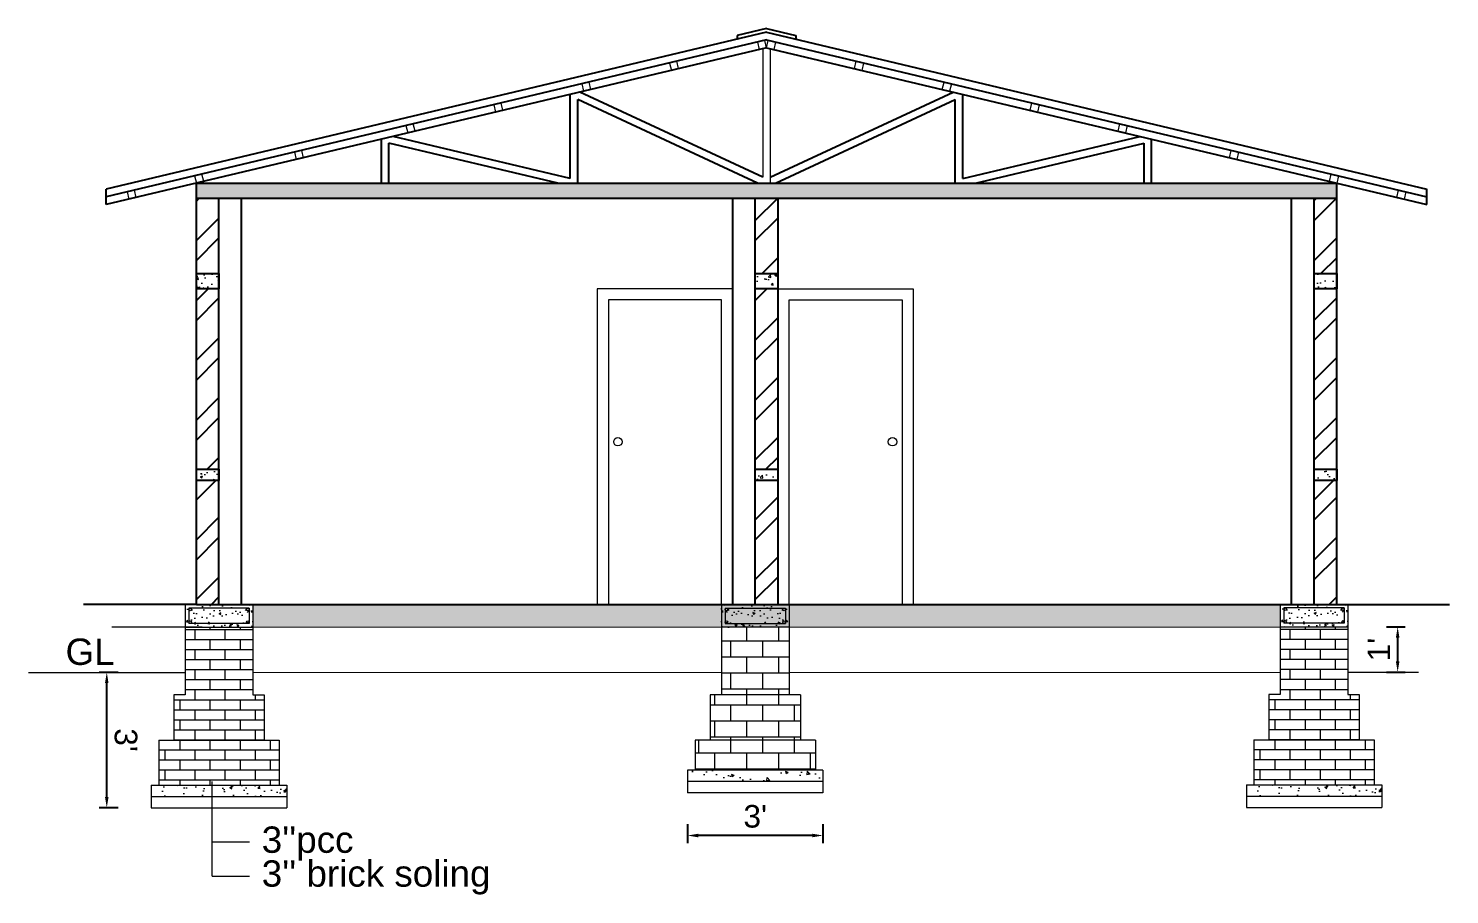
# Model space of a CAD drawing. Header units: inches. Extents: x 100101 to 119806, y -2288 to 8641.
# Drawn here: x 112288.2 to 112665.8, y 789.6 to 1019.9 of the extents above; entities that cross this region are included whole.
import ezdxf

# ---------------------------------------------------------------- set-up
doc = ezdxf.new("R2010")
doc.units = ezdxf.units.IN
doc.header["$LTSCALE"] = 0.5
doc.header["$MEASUREMENT"] = 0
doc.header["$PDMODE"] = 66
for name, color, linetype, lineweight in [('door', 202, 'Continuous', 5), ('steps', 253, 'Continuous', 20), ('Toilet', 7, 'Continuous', 25), ('WALL - A', 1, 'Continuous', 40)]:
    doc.layers.add(name, color=color, linetype=linetype, lineweight=lineweight)
doc.styles.add('Lettring Text', font='arial.ttf')
doc.styles.get("Standard").update_dxf_attribs({"font": 'arial.ttf'})
doc.dimstyles.new('Copy of Standard', dxfattribs={"dimtxt": 6, "dimasz": 2.875, "dimexe": 2, "dimexo": 4, "dimgap": 2, "dimtad": 1, "dimdec": 0, "dimrnd": 1, "dimzin": 0, "dimdsep": 46, "dimlunit": 4, "dimtxsty": 'Lettring Text', "dimcen": 0.1, "dimclrd": 7, "dimclre": 7, "dimclrt": 7, "dimazin": 0, "dimtfac": 0.645, "dimtdec": 0, "dimtmove": 1, "dimatfit": 0, "dimfxl": 3, "dimfxlon": 1, "dimtfillclr": 256, "dimtolj": 1, "dimtzin": 0, "dimlwd": -1, "dimlwe": -1, "dimarcsym": 2})
pattern_1 = [(50, (48010.575, 117378.929), (5.73808146, -0.50201708), [0.6, -6.6]), (355, (48010.575, 117378.929), (-1.11001067, 6.01753707), [0.48, -5.28]), (100.4514, (48011.053, 117378.8874), (4.62807505, 5.51551634), [0.50992152, -5.6091369]), (46.1842, (48010.575, 117380.529), (8.5379284, -1.3241521), [0.9, -9.9]), (96.6356, (48011.2864, 117380.419), (7.47730164, 7.79294297), [0.7648823, -8.413704]), (351.1842, (48010.575, 117380.529), (7.47729556, 7.7929488), [0.72, -7.92]), (21, (48011.375, 117380.129), (4.77525642, -3.22095113), [0.6, -6.6]), (326, (48011.375, 117380.129), (1.94652266, 5.80120036), [0.48, -5.28]), (71.4514, (48011.773, 117379.861), (6.72178103, 2.58024397), [0.50992152, -5.6091369]), (37.5, (48010.575, 117378.9292), (0.097278843, 2.66315083), [0, -5.216, 0, -5.36, 0, -5.3]), (7.5, (48010.575, 117378.9292), (2.1045563, 3.155293695), [0, -3.056, 0, -5.096, 0, -2.02]), (327.5, (48008.791, 117378.9292), (4.27057949, -0.180438974), [0, -2, 0, -6.24, 0, -8.28]), (317.5, (48007.991, 117378.9292), (4.66548935, 0.80083986), [0, -2.6, 0, -4.144, 0, -5.88])]
pattern_2 = [(50, (48301.575, 117379.003), (5.73808146, -0.50201708), [0.6, -6.6]), (355, (48301.575, 117379.003), (-1.11001067, 6.01753707), [0.48, -5.28]), (100.4514, (48302.053, 117378.961), (4.62807505, 5.51551634), [0.50992152, -5.6091369]), (46.1842, (48301.575, 117380.603), (8.5379284, -1.3241521), [0.9, -9.9]), (96.6356, (48302.2864, 117380.493), (7.47730164, 7.79294297), [0.7648823, -8.413704]), (351.1842, (48301.575, 117380.603), (7.47729556, 7.7929488), [0.72, -7.92]), (21, (48302.375, 117380.203), (4.77525642, -3.22095113), [0.6, -6.6]), (326, (48302.375, 117380.203), (1.94652266, 5.80120036), [0.48, -5.28]), (71.4514, (48302.773, 117379.9347), (6.72178103, 2.58024397), [0.50992152, -5.6091369]), (37.5, (48301.575, 117379.0031), (0.097278843, 2.66315083), [0, -5.216, 0, -5.36, 0, -5.3]), (7.5, (48301.575, 117379.003), (2.1045563, 3.155293695), [0, -3.056, 0, -5.096, 0, -2.02]), (327.5, (48299.791, 117379.003), (4.27057949, -0.180438974), [0, -2, 0, -6.24, 0, -8.28]), (317.5, (48298.991, 117379.003), (4.66548935, 0.80083986), [0, -2.6, 0, -4.144, 0, -5.88])]
pattern_3 = [(130, (176809.5687, 117378.929), (-5.73808146, -0.50201708), [0.6, -6.6]), (185, (176809.569, 117378.929), (1.11001067, 6.01753707), [0.48, -5.28]), (79.5486, (176809.0905, 117378.8874), (-4.62807505, 5.51551634), [0.50992152, -5.6091369]), (133.8158, (176809.569, 117380.529), (-8.5379284, -1.3241521), [0.9, -9.9]), (83.3644, (176808.857, 117380.419), (-7.47730164, 7.79294297), [0.7648823, -8.413704]), (188.8158, (176809.569, 117380.529), (-7.47729556, 7.7929488), [0.72, -7.92]), (159, (176808.7687, 117380.129), (-4.77525642, -3.22095113), [0.6, -6.6]), (214, (176808.769, 117380.129), (-1.94652266, 5.80120036), [0.48, -5.28]), (108.5486, (176808.371, 117379.861), (-6.72178103, 2.58024397), [0.50992152, -5.6091369]), (142.5, (176809.5687, 117378.9292), (-0.097278843, 2.66315083), [0, -5.216, 0, -5.36, 0, -5.3]), (172.5, (176809.5687, 117378.9292), (-2.1045563, 3.155293695), [0, -3.056, 0, -5.096, 0, -2.02]), (212.5, (176811.3527, 117378.9292), (-4.27057949, -0.180438974), [0, -2, 0, -6.24, 0, -8.28]), (222.5, (176812.1527, 117378.9292), (-4.66548935, 0.80083986), [0, -2.6, 0, -4.144, 0, -5.88])]
pattern_4 = [(0, (144677.0425, 80119.564), (0, 4.25), []), (90, (144677.0425, 80119.564), (-8.5, 5e-16), [4.25, -4.25]), (90, (144681.2925, 80119.564), (-8.5, 5e-16), [-4.25, 4.25])]
pattern_5 = [(50, (0, 0), (5.73808146, -0.50201708), [0.6, -6.6]), (355, (0, 0), (-1.11001067, 6.01753707), [0.48, -5.28]), (100.4514445, (0.478, -0.042), (4.62807077, 5.51551993), [0.50992154, -5.6091369]), (46.1842, (0, 1.6), (8.53793065, -1.32415425), [0.9, -9.9]), (96.6356355, (0.7115, 1.49), (7.47729557, 7.7929488), [0.76488274, -8.4137101]), (351.184164, (0, 1.6), (7.47729556, 7.7929488), [0.72, -7.92]), (21, (0.8, 1.2), (4.77525642, -3.22095113), [0.6, -6.6]), (326, (0.8, 1.2), (1.94652266, 5.80120036), [0.48, -5.28]), (71.451445, (1.198, 0.9316), (6.72177901, 2.58024922), [0.50992152, -5.6091369]), (37.5, (0, 0), (0.097278843, 2.66315083), [0, -5.216, 0, -5.36, 0, -5.3]), (7.5, (0, 0), (2.1045563, 3.155293695), [0, -3.056, 0, -5.096, 0, -2.02]), (327.5, (-1.784, 0), (4.27057949, -0.180438974), [0, -2, 0, -6.24, 0, -8.28]), (317.5, (-2.584, 0), (4.66548935, 0.80083986), [0, -2.6, 0, -4.144, 0, -5.88])]

# ---------------------------------------------------------------- blocks, each defined once
blk = doc.blocks.new('*D1063')
at = {"color": 7, "transparency": 16777216}
for p, q in [((112312.01, 848.7), (112307.01, 848.7)), ((112309.01, 815.58), (112309.01, 845.83)), ((112312.01, 812.71), (112307.01, 812.71))]:
    blk.add_line(p, q, dxfattribs=at)
at = {"color": 7, "linetype": 'ByBlock', "transparency": 16777216}
for points in [[(112309.48, 845.83), (112308.53, 845.83), (112309.01, 848.7)], [(112309.49, 815.58), (112308.53, 815.58), (112309.01, 812.71)]]:
    blk.add_solid(points, dxfattribs=at)
at = {"layer": 'Defpoints', "color": 0, "linetype": 'ByBlock', "transparency": 16777216}
for p in [(112309.01, 848.7), (112320.82, 848.7), (112320.82, 812.71)]:
    blk.add_point(p, dxfattribs=at)
at = {"color": 7, "linetype": 'ByBlock', "lineweight": 5, "transparency": 16777216, "insert": (112314.07, 830.7), "char_height": 6, "attachment_point": 5, "rotation": 270.0012, "style": 'Lettring Text'}
blk.add_mtext("\\A1;3'", dxfattribs=at)
blk = doc.blocks.new('*D1064')
at = {"color": 7, "transparency": 16777216}
for p, q in [((112649.03, 860.78), (112654.03, 860.78)), ((112652.03, 851.65), (112652.03, 857.91)), ((112649.03, 848.78), (112654.03, 848.78))]:
    blk.add_line(p, q, dxfattribs=at)
at = {"color": 7, "linetype": 'ByBlock', "transparency": 16777216}
for points in [[(112651.55, 857.91), (112652.51, 857.91), (112652.03, 860.78)], [(112651.55, 851.65), (112652.51, 851.65), (112652.03, 848.78)]]:
    blk.add_solid(points, dxfattribs=at)
at = {"layer": 'Defpoints', "color": 0, "linetype": 'ByBlock', "transparency": 16777216}
for p in [(112638.82, 860.78), (112652.03, 860.78), (112638.82, 848.78)]:
    blk.add_point(p, dxfattribs=at)
at = {"color": 7, "linetype": 'ByBlock', "lineweight": 5, "transparency": 16777216, "insert": (112647.02, 854.78), "char_height": 6, "attachment_point": 5, "rotation": 90, "style": 'Lettring Text'}
blk.add_mtext("\\A1;1'", dxfattribs=at)
blk = doc.blocks.new('*D1062')
at = {"color": 7, "transparency": 16777216}
for p, q in [((112463.32, 808.32), (112463.32, 803.32)), ((112499.32, 808.32), (112499.32, 803.32)), ((112496.45, 805.32), (112466.2, 805.32))]:
    blk.add_line(p, q, dxfattribs=at)
at = {"color": 7, "linetype": 'ByBlock', "transparency": 16777216}
for points in [[(112466.2, 805.8), (112466.2, 804.84), (112463.32, 805.32)], [(112496.45, 805.8), (112496.45, 804.84), (112499.32, 805.32)]]:
    blk.add_solid(points, dxfattribs=at)
at = {"layer": 'Defpoints', "color": 0, "linetype": 'ByBlock', "transparency": 16777216}
for p in [(112463.32, 816.71), (112499.32, 816.71), (112463.32, 805.32)]:
    blk.add_point(p, dxfattribs=at)
at = {"color": 7, "linetype": 'ByBlock', "lineweight": 5, "transparency": 16777216, "insert": (112481.32, 810.39), "char_height": 6, "attachment_point": 5, "style": 'Lettring Text'}
blk.add_mtext("\\A1;3'", dxfattribs=at)

msp = doc.modelspace()

# ---------------------------------------------------------------- hatches: boundary and pattern name
at = {"layer": 'door', "ltscale": 0.5}
h = msp.add_hatch(dxfattribs=at)
h.set_pattern_fill('AR-CONC', color=256, scale=0.8, style=0)
h.set_pattern_definition(pattern_1)
h.paths.add_polyline_path([(112347.82, 866.71), (112329.82, 866.71), (112329.82, 860.71), (112347.82, 860.71), (112347.82, 865.76)])
h.paths.add_polyline_path([(112346.82, 865.76), (112346.82, 861.71), (112330.82, 861.71), (112330.82, 865.76), (112331.12, 865.76, -0.049683), (112331.19, 865.76)], flags=16)
h.paths.add_polyline_path([(112346.82, 865.42, -1), (112346.15, 865.42, -1)], flags=0)
h.paths.add_polyline_path([(112346.82, 862.04, -1), (112346.15, 862.04, -1)], flags=16)
h.paths.add_polyline_path([(112331.49, 862.04, -1), (112330.82, 862.04, -1)], flags=16)
h = msp.add_hatch(dxfattribs=at)
h.set_pattern_fill('AR-CONC', color=256, scale=0.8, style=0)
h.set_pattern_definition(pattern_1)
h.paths.add_polyline_path([(112346.82, 865.76), (112330.82, 865.76), (112330.82, 861.71), (112346.82, 861.71)])
h = msp.add_hatch(color=256, dxfattribs=at)
h.paths.add_polyline_path([(112331.49, 865.43, 0.385424), (112331.19, 865.76), (112331.12, 865.76, 0.385424), (112330.82, 865.43, 1)])
h.paths.add_polyline_path([(112330.82, 862.04, 1), (112331.49, 862.04, 1)])
h.paths.add_polyline_path([(112346.15, 865.42, 1), (112346.82, 865.42, 1)])
h.paths.add_polyline_path([(112346.15, 862.04, 1), (112346.82, 862.04, 1)])
h = msp.add_hatch(dxfattribs=at)
h.set_pattern_fill('AR-CONC', color=256, scale=0.8, style=0)
h.set_pattern_definition(pattern_3)
h.paths.add_polyline_path([(112490.32, 866.71), (112490.32, 860.71), (112472.32, 860.71), (112472.32, 865.76), (112472.32, 866.71)])
h.paths.add_polyline_path([(112489.32, 861.71), (112489.32, 865.76), (112489.02, 865.76, 0.049683), (112488.95, 865.76), (112473.32, 865.76), (112473.32, 861.71)], flags=16)
h.paths.add_polyline_path([(112474, 865.42, 1), (112473.33, 865.42, 1)], flags=0)
h.paths.add_polyline_path([(112473.99, 862.04, 1), (112473.32, 862.04, 1)], flags=16)
h.paths.add_polyline_path([(112489.32, 862.04, 1), (112488.65, 862.04, 1)], flags=16)
h = msp.add_hatch(dxfattribs=at)
h.set_pattern_fill('AR-CONC', color=256, scale=0.8, style=0)
h.set_pattern_definition(pattern_3)
h.paths.add_polyline_path([(112473.32, 865.76), (112489.32, 865.76), (112489.32, 861.71), (112473.32, 861.71)])
h = msp.add_hatch(dxfattribs=at)
h.set_pattern_fill('AR-CONC', color=256, scale=0.8, style=0)
h.set_pattern_definition(pattern_2)
h.paths.add_polyline_path([(112638.82, 866.78), (112620.82, 866.78), (112620.82, 860.78), (112638.82, 860.78), (112638.82, 865.83)])
h.paths.add_polyline_path([(112637.82, 865.83), (112637.82, 861.78), (112621.82, 861.78), (112621.82, 865.83), (112622.12, 865.83, -0.049683), (112622.19, 865.83)], flags=16)
h.paths.add_polyline_path([(112637.82, 865.49, -1), (112637.15, 865.49, -1)], flags=0)
h.paths.add_polyline_path([(112637.82, 862.12, -1), (112637.15, 862.12, -1)], flags=16)
h.paths.add_polyline_path([(112622.49, 862.12, -1), (112621.82, 862.12, -1)], flags=16)
h = msp.add_hatch(dxfattribs=at)
h.set_pattern_fill('AR-CONC', color=256, scale=0.8, style=0)
h.set_pattern_definition(pattern_2)
h.paths.add_polyline_path([(112637.82, 865.83), (112621.82, 865.83), (112621.82, 861.78), (112637.82, 861.78)])
h = msp.add_hatch(color=256, dxfattribs=at)
h.paths.add_polyline_path([(112622.49, 865.5, 0.385424), (112622.19, 865.83), (112622.12, 865.83, 0.385424), (112621.82, 865.5, 1)])
h.paths.add_polyline_path([(112621.82, 862.12, 1), (112622.49, 862.12, 1)])
h.paths.add_polyline_path([(112637.15, 865.49, 1), (112637.82, 865.49, 1)])
h.paths.add_polyline_path([(112637.15, 862.12, 1), (112637.82, 862.12, 1)])
h = msp.add_hatch(dxfattribs=at)
h.set_pattern_fill('AR-BRSTD', color=256)
h.set_pattern_definition([(0, (-43063.499, 27754.1348), (0, 2.667), []), (90, (-43063.499, 27754.135), (-4, 2.667), [2.667, -2.667])])
h.paths.add_polyline_path([(112347.82, 860.71), (112329.82, 860.71), (112329.82, 842.71), (112347.82, 842.71)])
h.paths.add_polyline_path([(112350.82, 842.71), (112326.82, 842.71), (112326.82, 830.71), (112347.82, 830.71), (112350.82, 830.71)])
h.paths.add_polyline_path([(112354.82, 830.71), (112347.82, 830.71), (112326.82, 830.71), (112322.82, 830.71), (112322.82, 818.71), (112354.82, 818.71)])
h = msp.add_hatch(dxfattribs=at)
h.set_pattern_fill('BRICK', color=256, scale=17, style=0)
h.set_pattern_definition(pattern_4)
h.paths.add_polyline_path([(112469.32, 842.71), (112493.32, 842.71), (112493.32, 830.71), (112472.32, 830.71), (112469.32, 830.71)])
h.paths.add_polyline_path([(112472.32, 860.71), (112490.32, 860.71), (112490.32, 854.71), (112490.32, 842.71), (112472.32, 842.71)])
h = msp.add_hatch(dxfattribs=at)
h.set_pattern_fill('AR-BRSTD', color=256)
h.set_pattern_definition([(0, (-42772.499, 27754.2087), (0, 2.667), []), (90, (-42772.499, 27754.2087), (-4, 2.667), [2.667, -2.667])])
h.paths.add_polyline_path([(112638.82, 860.78), (112620.82, 860.78), (112620.82, 842.78), (112638.82, 842.78)])
h.paths.add_polyline_path([(112641.82, 842.78), (112617.82, 842.78), (112617.82, 830.78), (112638.82, 830.78), (112641.82, 830.78)])
h.paths.add_polyline_path([(112645.82, 830.78), (112638.82, 830.78), (112617.82, 830.78), (112613.82, 830.78), (112613.82, 818.78), (112645.82, 818.78)])
h = msp.add_hatch(dxfattribs=at)
h.set_pattern_fill('BRICK', color=256, scale=17, style=0)
h.set_pattern_definition(pattern_4)
h.paths.add_polyline_path([(112465.32, 830.71), (112497.32, 830.71), (112497.32, 822.71), (112465.32, 822.71)])
h = msp.add_hatch(dxfattribs=at)
h.set_pattern_fill('AR-CONC', color=256, style=0)
h.set_pattern_definition([(130, (117063.061, 69265.588), (-7.17260183, -0.62752135), [0.75, -8.25]), (185, (117063.061, 69265.588), (1.3875133, 7.5219213), [0.6, -6.6]), (79.5486, (117062.4636, 69265.5356), (-5.7850938, 6.8943954), [0.6374019, -7.0114211]), (133.8158, (117063.061, 69267.588), (-10.6724105, -1.6551901), [1.125, -12.375]), (83.3644, (117062.172, 69267.45), (-9.346627, 9.7411787), [0.9561029, -10.51713]), (188.8158, (117063.061, 69267.588), (-9.3466195, 9.741186), [0.9, -9.9]), (159, (117062.061, 69267.088), (-5.9690705, -4.0261889), [0.75, -8.25]), (214, (117062.061, 69267.088), (-2.4331533, 7.25150045), [0.6, -6.6]), (108.5486, (117061.564, 69266.752), (-8.4022263, 3.225305), [0.6374019, -7.0114211]), (142.5, (117063.0613, 69265.5879), (-0.12159855, 3.32893854), [0, -6.52, 0, -6.7, 0, -6.625]), (172.5, (117063.0613, 69265.588), (-2.63069537, 3.94411712), [0, -3.82, 0, -6.37, 0, -2.525]), (212.5, (117065.2913, 69265.5879), (-5.33822436, -0.22554872), [0, -2.5, 0, -7.8, 0, -10.35]), (222.5, (117066.2913, 69265.588), (-5.8318617, 1.00104982), [0, -3.25, 0, -5.18, 0, -7.35])])
h.paths.add_polyline_path([(112499.32, 822.71), (112499.32, 819.71), (112484.77, 819.71), (112484.77, 822.71)])
h.paths.add_polyline_path([(112484.77, 819.71), (112463.32, 819.71), (112463.32, 822.71), (112484.77, 822.71)])
h = msp.add_hatch(dxfattribs=at)
h.set_pattern_fill('AR-CONC', color=256, style=0)
h.set_pattern_definition([(50, (107571.0824, 69261.588), (7.17260183, -0.62752135), [0.75, -8.25]), (355, (107571.0824, 69261.588), (-1.3875133, 7.5219213), [0.6, -6.6]), (100.4514, (107571.68, 69261.5356), (5.7850938, 6.8943954), [0.6374019, -7.0114211]), (46.1842, (107571.082, 69263.588), (10.6724105, -1.6551901), [1.125, -12.375]), (96.6356, (107571.972, 69263.45), (9.346627, 9.7411787), [0.9561029, -10.51713]), (351.1842, (107571.082, 69263.588), (9.3466195, 9.741186), [0.9, -9.9]), (21, (107572.0824, 69263.088), (5.9690705, -4.0261889), [0.75, -8.25]), (326, (107572.0824, 69263.088), (2.4331533, 7.25150045), [0.6, -6.6]), (71.4514, (107572.58, 69262.752), (8.4022263, 3.225305), [0.6374019, -7.0114211]), (37.5, (107571.0824, 69261.5879), (0.12159855, 3.32893854), [0, -6.52, 0, -6.7, 0, -6.625]), (7.5, (107571.0824, 69261.588), (2.63069537, 3.94411712), [0, -3.82, 0, -6.37, 0, -2.525]), (327.5, (107568.8524, 69261.5879), (5.33822436, -0.22554872), [0, -2.5, 0, -7.8, 0, -10.35]), (317.5, (107567.8524, 69261.588), (5.8318617, 1.00104982), [0, -3.25, 0, -5.18, 0, -7.35])])
h.paths.add_polyline_path([(112356.82, 818.71), (112320.82, 818.71), (112320.82, 815.71), (112356.82, 815.71)])
h = msp.add_hatch(dxfattribs=at)
h.set_pattern_fill('AR-CONC', color=256, style=0)
h.set_pattern_definition([(50, (107862.0824, 69261.662), (7.17260183, -0.62752135), [0.75, -8.25]), (355, (107862.0824, 69261.662), (-1.3875133, 7.5219213), [0.6, -6.6]), (100.4514, (107862.68, 69261.6095), (5.7850938, 6.8943954), [0.6374019, -7.0114211]), (46.1842, (107862.082, 69263.662), (10.6724105, -1.6551901), [1.125, -12.375]), (96.6356, (107862.972, 69263.524), (9.346627, 9.7411787), [0.9561029, -10.51713]), (351.1842, (107862.082, 69263.662), (9.3466195, 9.741186), [0.9, -9.9]), (21, (107863.0824, 69263.162), (5.9690705, -4.0261889), [0.75, -8.25]), (326, (107863.0824, 69263.162), (2.4331533, 7.25150045), [0.6, -6.6]), (71.4514, (107863.58, 69262.826), (8.4022263, 3.225305), [0.6374019, -7.0114211]), (37.5, (107862.0824, 69261.6618), (0.12159855, 3.32893854), [0, -6.52, 0, -6.7, 0, -6.625]), (7.5, (107862.0824, 69261.6618), (2.63069537, 3.94411712), [0, -3.82, 0, -6.37, 0, -2.525]), (327.5, (107859.8524, 69261.6618), (5.33822436, -0.22554872), [0, -2.5, 0, -7.8, 0, -10.35]), (317.5, (107858.8524, 69261.662), (5.8318617, 1.00104982), [0, -3.25, 0, -5.18, 0, -7.35])])
h.paths.add_polyline_path([(112647.82, 818.78), (112611.82, 818.78), (112611.82, 815.78), (112647.82, 815.78)])
at = {"layer": 'steps', "ltscale": 0.3}
h = msp.add_hatch(dxfattribs=at)
h.set_pattern_fill('AR-CONC', scale=0.8, style=0)
h.set_pattern_definition(pattern_5)
h.paths.add_polyline_path([(112635.82, 978.78), (112332.82, 978.78), (112332.82, 974.78), (112635.82, 974.78)])
h = msp.add_hatch(dxfattribs=at)
h.set_pattern_fill('AR-CONC', scale=0.8, style=0)
h.set_pattern_definition(pattern_5)
h.paths.add_polyline_path([(112338.82, 954.71), (112332.82, 954.71), (112332.82, 950.71), (112338.82, 950.71)])
h = msp.add_hatch(dxfattribs=at)
h.set_pattern_fill('AR-CONC', scale=0.8, style=0)
h.set_pattern_definition(pattern_5)
h.paths.add_polyline_path([(112487.32, 954.71), (112481.32, 954.71), (112481.32, 950.71), (112487.32, 950.71)])
h = msp.add_hatch(dxfattribs=at)
h.set_pattern_fill('AR-CONC', scale=0.8, style=0)
h.set_pattern_definition(pattern_5)
h.paths.add_polyline_path([(112635.82, 954.71), (112629.82, 954.71), (112629.82, 950.71), (112635.82, 950.71)])
h = msp.add_hatch(dxfattribs=at)
h.set_pattern_fill('AR-CONC', scale=0.8, style=0)
h.set_pattern_definition(pattern_5)
h.paths.add_polyline_path([(112338.82, 902.71), (112332.82, 902.71), (112332.82, 899.71), (112338.82, 899.71)])
h = msp.add_hatch(dxfattribs=at)
h.set_pattern_fill('AR-CONC', scale=0.8, style=0)
h.set_pattern_definition(pattern_5)
h.paths.add_polyline_path([(112487.32, 902.71), (112481.32, 902.71), (112481.32, 899.71), (112487.32, 899.71)])
h = msp.add_hatch(dxfattribs=at)
h.set_pattern_fill('AR-CONC', scale=0.8, style=0)
h.set_pattern_definition(pattern_5)
h.paths.add_polyline_path([(112635.82, 902.71), (112629.82, 902.71), (112629.82, 899.71), (112635.82, 899.71)])
h = msp.add_hatch(dxfattribs=at)
h.set_pattern_fill('AR-CONC', scale=0.8, style=0)
h.set_pattern_definition([(50, (112473.822, 863.707), (5.73808, -0.50202), [0.6, -6.6]), (355, (112473.822, 863.707), (-1.11, 6.01754), [0.48, -5.28]), (100.4514, (112474.3, 863.6654), (4.62807, 5.51552), [0.50992, -5.60914]), (46.184, (112473.822, 865.307), (8.53793, -1.32415), [0.9, -9.9]), (96.6356, (112474.533, 865.197), (7.4773, 7.79295), [0.7649, -8.4137]), (351.184, (112473.822, 865.307), (7.4773, 7.79295), [0.72, -7.92]), (21, (112474.622, 864.907), (4.77526, -3.22095), [0.6, -6.6]), (326, (112474.622, 864.907), (1.94652, 5.8012), [0.48, -5.28]), (71.4514, (112475.02, 864.639), (6.72178, 2.58025), [0.50992, -5.60914]), (37.5, (112473.8218, 863.7072), (0.09728, 2.66315), [0, -5.216, 0, -5.36, 0, -5.3]), (7.5, (112473.8218, 863.7072), (2.104556, 3.155294), [0, -3.056, 0, -5.096, 0, -2.02]), (327.5, (112472.0378, 863.7072), (4.27058, -0.18044), [0, -2, 0, -6.24, 0, -8.28]), (317.5, (112471.238, 863.7072), (4.66549, 0.80084), [0, -2.6, 0, -4.144, 0, -5.88])])
h.paths.add_polyline_path([(112472.32, 866.71), (112347.82, 866.71), (112347.82, 860.71), (112472.32, 860.71)])
h.paths.add_polyline_path([(112620.82, 866.71), (112472.32, 866.71), (112472.32, 860.71), (112620.82, 860.71)])
at = {"layer": 'WALL - A', "lineweight": 25}
h = msp.add_hatch(dxfattribs=at)
h.set_pattern_fill('ANSI32', color=256, scale=30, style=0)
h.paths.add_polyline_path([(112338.82, 974.78), (112332.82, 974.78), (112332.82, 954.71), (112338.82, 954.71)])
h = msp.add_hatch(dxfattribs=at)
h.set_pattern_fill('ANSI32', color=256, scale=30, style=0)
h.paths.add_polyline_path([(112487.32, 974.78), (112481.32, 974.78), (112481.32, 954.71), (112487.32, 954.71)])
h = msp.add_hatch(dxfattribs=at)
h.set_pattern_fill('ANSI32', color=256, scale=30, style=0)
h.paths.add_polyline_path([(112635.82, 974.78), (112629.82, 974.78), (112629.82, 954.71), (112635.82, 954.71)])
h = msp.add_hatch(dxfattribs=at)
h.set_pattern_fill('ANSI32', color=256, scale=30, style=0)
h.paths.add_polyline_path([(112338.82, 950.71), (112332.82, 950.71), (112332.82, 902.71), (112338.82, 902.71)])
h = msp.add_hatch(dxfattribs=at)
h.set_pattern_fill('ANSI32', color=256, scale=30, style=0)
h.paths.add_polyline_path([(112487.32, 950.71), (112481.32, 950.71), (112481.32, 902.71), (112487.32, 902.71)])
h = msp.add_hatch(dxfattribs=at)
h.set_pattern_fill('ANSI32', color=256, scale=30, style=0)
h.paths.add_polyline_path([(112635.82, 950.71), (112629.82, 950.71), (112629.82, 902.71), (112635.82, 902.71)])
h = msp.add_hatch(dxfattribs=at)
h.set_pattern_fill('ANSI32', color=256, scale=30, style=0)
h.paths.add_polyline_path([(112338.82, 899.71), (112332.82, 899.71), (112332.82, 866.78), (112338.82, 866.78)])
h = msp.add_hatch(dxfattribs=at)
h.set_pattern_fill('ANSI32', color=256, scale=30, style=0)
h.paths.add_polyline_path([(112487.32, 899.71), (112481.32, 899.71), (112481.32, 866.78), (112487.32, 866.78)])
h = msp.add_hatch(dxfattribs=at)
h.set_pattern_fill('ANSI32', color=256, scale=30, style=0)
h.paths.add_polyline_path([(112635.82, 899.71), (112629.82, 899.71), (112629.82, 866.78), (112634.32, 866.78), (112635.82, 866.78)])

# ---------------------------------------------------------------- linework, layer by layer
at = {"color": 7, "linetype": 'ByBlock', "lineweight": 5, "ltscale": 10}
for p, q in [((112288.19, 848.7), (112329.82, 848.7)), ((112347.82, 848.7), (112472.32, 848.71)), ((112490.32, 848.7), (112620.82, 848.77))]:
    msp.add_line(p, q, dxfattribs=at)
at = {"color": 7, "linetype": 'ByBlock', "lineweight": 5}
for p, q in [((112638.82, 848.78), (112657.6, 848.78)), ((112336.97, 794.55), (112336.97, 819.71)), ((112336.97, 803.64), (112346.97, 803.64)), ((112336.97, 794.55), (112346.97, 794.55))]:
    msp.add_line(p, q, dxfattribs=at)
at = {"layer": 'door', "ltscale": 0.5}
for p, q in [((112483.32, 1014.49), (112483.32, 980.35)), ((112485.32, 1014.49), (112485.32, 978.78)), ((112329.82, 866.71), (112347.82, 866.71)), ((112329.82, 866.71), (112329.82, 842.71)), ((112346.82, 865.76), (112330.82, 865.76)), ((112330.82, 865.76), (112330.82, 861.71)), ((112334.32, 866.71), (112343.32, 866.71)), ((112334.32, 866.71), (112343.32, 866.71)), ((112343.32, 866.71), (112334.32, 866.71)), ((112346.32, 865.76), (112345.82, 865.11)), ((112346.82, 865.31), (112346.32, 864.65)), ((112346.82, 865.76), (112346.82, 861.71)), ((112347.82, 866.71), (112347.82, 842.71)), ((112490.32, 866.71), (112472.32, 866.71)), ((112472.32, 866.71), (112472.32, 842.71)), ((112472.32, 865.4), (112472.32, 865.76)), ((112473.32, 865.76), (112489.32, 865.76)), ((112473.32, 865.76), (112473.32, 861.71)), ((112473.32, 865.31), (112473.83, 864.65)), ((112473.83, 865.76), (112474.32, 865.11)), ((112476.82, 866.71), (112485.82, 866.71)), ((112476.82, 866.71), (112485.82, 866.71)), ((112489.32, 865.76), (112489.32, 861.71)), ((112490.32, 866.71), (112490.32, 842.71)), ((112620.82, 866.78), (112638.82, 866.78)), ((112620.82, 866.78), (112620.82, 842.78)), ((112637.82, 865.83), (112621.82, 865.83)), ((112621.82, 865.83), (112621.82, 861.78)), ((112625.32, 866.78), (112634.32, 866.78)), ((112625.32, 866.78), (112634.32, 866.78)), ((112634.32, 866.78), (112625.32, 866.78)), ((112625.32, 866.78), (112634.32, 866.78)), ((112637.32, 865.83), (112636.82, 865.18)), ((112637.82, 865.39), (112637.32, 864.73)), ((112637.82, 865.83), (112637.82, 861.78)), ((112638.82, 866.78), (112638.82, 842.78)), ((112346.82, 861.71), (112330.82, 861.71)), ((112473.32, 861.71), (112489.32, 861.71)), ((112637.82, 861.78), (112621.82, 861.78)), ((112334.32, 860.71), (112310.32, 860.71)), ((112329.82, 860.71), (112347.82, 860.71)), ((112334.32, 860.71), (112634.32, 860.78)), ((112490.32, 860.71), (112472.32, 860.71)), ((112472.32, 858.71), (112472.32, 848.71)), ((112620.82, 860.78), (112638.82, 860.78)), ((112326.82, 842.71), (112326.82, 830.71)), ((112329.82, 842.71), (112326.82, 842.71)), ((112347.82, 842.71), (112350.82, 842.71)), ((112350.82, 842.71), (112350.82, 830.71)), ((112493.32, 842.71), (112469.32, 842.71)), ((112469.32, 842.71), (112469.32, 830.71)), ((112493.32, 842.71), (112493.32, 830.71)), ((112617.82, 842.78), (112617.82, 830.78)), ((112620.82, 842.78), (112617.82, 842.78)), ((112638.82, 842.78), (112641.82, 842.78)), ((112641.82, 842.78), (112641.82, 830.78)), ((112322.82, 830.71), (112347.82, 830.71)), ((112322.82, 830.71), (112322.82, 818.71)), ((112347.82, 830.71), (112354.82, 830.71)), ((112354.82, 830.71), (112354.82, 818.71)), ((112497.32, 830.71), (112465.32, 830.71)), ((112465.32, 830.71), (112465.32, 822.71)), ((112497.32, 830.71), (112497.32, 822.71)), ((112613.82, 830.78), (112638.82, 830.78)), ((112613.82, 830.78), (112613.82, 818.78)), ((112638.82, 830.78), (112645.82, 830.78)), ((112645.82, 830.78), (112645.82, 818.78)), ((112499.32, 822.71), (112463.32, 822.71)), ((112463.32, 822.71), (112463.32, 816.71)), ((112499.32, 819.71), (112463.32, 819.71)), ((112499.32, 822.71), (112499.32, 816.71)), ((112320.82, 818.71), (112356.82, 818.71)), ((112320.82, 818.71), (112320.82, 812.71)), ((112320.82, 815.71), (112356.82, 815.71)), ((112356.82, 818.71), (112356.82, 812.71)), ((112499.32, 816.71), (112463.32, 816.71)), ((112611.82, 818.78), (112647.82, 818.78)), ((112611.82, 818.78), (112611.82, 812.78)), ((112611.82, 815.78), (112647.82, 815.78)), ((112647.82, 818.78), (112647.82, 812.78)), ((112320.82, 812.71), (112356.82, 812.71)), ((112611.82, 812.78), (112647.82, 812.78))]:
    msp.add_line(p, q, dxfattribs=at)
for points in [[(112483.86, 1016.73), (112481.91, 1016.26), (112482.38, 1014.32), (112484.32, 1014.78)], [(112484.78, 1016.73), (112486.73, 1016.26), (112486.27, 1014.32), (112484.32, 1014.78)], [(112460.51, 1011.18), (112458.56, 1010.72), (112459.03, 1008.77), (112460.97, 1009.23)], [(112508.13, 1011.18), (112510.08, 1010.72), (112509.62, 1008.77), (112507.67, 1009.23)], [(112437.16, 1005.63), (112435.21, 1005.17), (112435.68, 1003.22), (112437.62, 1003.68)], [(112531.48, 1005.63), (112533.43, 1005.17), (112532.97, 1003.22), (112531.02, 1003.68)], [(112413.81, 1000.08), (112411.86, 999.62), (112412.33, 997.67), (112414.27, 998.14)], [(112554.83, 1000.08), (112556.78, 999.62), (112556.32, 997.67), (112554.37, 998.14)], [(112390.46, 994.53), (112388.51, 994.07), (112388.98, 992.12), (112390.92, 992.59)], [(112578.18, 994.53), (112580.13, 994.07), (112579.67, 992.12), (112577.72, 992.59)], [(112360.85, 987.5), (112358.9, 987.03), (112359.36, 985.09), (112361.31, 985.55)], [(112607.8, 987.5), (112609.74, 987.03), (112609.28, 985.09), (112607.33, 985.55)], [(112334.31, 981.19), (112332.36, 980.73), (112332.82, 978.78), (112334.77, 979.24)], [(112634.34, 981.19), (112636.28, 980.73), (112635.82, 978.78), (112633.88, 979.24)], [(112316.36, 976.93), (112314.42, 976.46), (112314.88, 974.52), (112316.82, 974.98)], [(112652.28, 976.93), (112654.23, 976.46), (112653.76, 974.52), (112651.82, 974.98)]]:
    msp.add_lwpolyline(points, close=True, dxfattribs=at)
for centre, radius in [((112444.84, 910.02), 1.12), ((112517.8, 910.02), 1.12), ((112331.16, 865.43), 0.335), ((112346.48, 865.42), 0.335), ((112473.66, 865.42), 0.335), ((112488.99, 865.43), 0.335), ((112622.16, 865.5), 0.335), ((112637.48, 865.49), 0.335), ((112331.16, 862.04), 0.335), ((112346.49, 862.04), 0.335), ((112473.66, 862.04), 0.335), ((112488.99, 862.04), 0.335), ((112622.16, 862.12), 0.335), ((112637.49, 862.12), 0.335)]:
    msp.add_circle(centre, radius, dxfattribs=at)
at = {"layer": 'steps', "color": 7, "ltscale": 0.3}
for p, q in [((112439.32, 950.71), (112439.32, 866.71)), ((112475.32, 950.71), (112439.32, 950.71)), ((112475.32, 866.71), (112475.32, 950.71)), ((112487.32, 866.71), (112487.32, 950.71)), ((112487.32, 950.71), (112523.32, 950.71)), ((112523.32, 950.71), (112523.32, 866.71)), ((112442.32, 947.71), (112442.32, 866.71)), ((112472.32, 947.71), (112442.32, 947.71)), ((112472.32, 866.71), (112472.32, 947.71)), ((112490.32, 866.71), (112490.32, 947.71)), ((112490.32, 947.71), (112520.32, 947.71)), ((112520.32, 947.71), (112520.32, 866.71))]:
    msp.add_line(p, q, dxfattribs=at)
at = {"layer": 'Toilet'}
for p, q in [((112484.32, 1019.92), (112476.54, 1018.07)), ((112484.32, 1019.92), (112492.11, 1018.07)), ((112484.32, 1018.89), (112308.82, 977.19)), ((112484.32, 1016.84), (112308.82, 975.13)), ((112476.54, 1018.07), (112476.54, 1017.04)), ((112484.32, 1018.89), (112659.82, 977.19)), ((112484.32, 1016.84), (112659.82, 975.13)), ((112492.11, 1018.07), (112492.11, 1017.04)), ((112484.32, 1014.78), (112308.82, 973.08)), ((112484.32, 1014.78), (112659.82, 973.08)), ((112432.16, 980.05), (112432.16, 1002.39)), ((112434.16, 978.78), (112434.16, 1001.05)), ((112481.95, 978.78), (112434.16, 1001.05)), ((112483.32, 980.35), (112434.72, 1003)), ((112485.32, 980.35), (112533.92, 1003)), ((112486.69, 978.78), (112534.49, 1001.05)), ((112534.49, 978.78), (112534.49, 1001.05)), ((112536.49, 980.05), (112536.49, 1002.39)), ((112381.99, 978.78), (112381.99, 990.46)), ((112383.99, 978.78), (112383.99, 989.44)), ((112428.83, 978.78), (112383.99, 989.44)), ((112432.16, 980.05), (112385.15, 991.22)), ((112536.49, 980.05), (112583.49, 991.22)), ((112539.81, 978.78), (112584.66, 989.44)), ((112584.66, 978.78), (112584.66, 989.44)), ((112586.66, 978.78), (112586.66, 990.46)), ((112332.82, 978.78), (112635.82, 978.78)), ((112332.82, 866.78), (112332.82, 978.78)), ((112332.82, 978.78), (112483.32, 978.78)), ((112635.82, 866.78), (112635.82, 978.78)), ((112308.82, 973.08), (112308.82, 977.19)), ((112332.82, 974.78), (112635.82, 974.78)), ((112338.82, 866.78), (112338.82, 974.78)), ((112344.82, 866.78), (112344.82, 974.78)), ((112475.32, 974.78), (112475.32, 866.71)), ((112481.32, 866.78), (112481.32, 974.78)), ((112487.32, 974.78), (112487.32, 866.71)), ((112623.82, 866.78), (112623.82, 974.78)), ((112629.82, 866.78), (112629.82, 974.78)), ((112659.82, 973.08), (112659.82, 977.19)), ((112332.82, 866.78), (112302.82, 866.78)), ((112332.82, 866.78), (112635.82, 866.78)), ((112635.82, 866.78), (112665.82, 866.78))]:
    msp.add_line(p, q, dxfattribs=at)
for points in [[(112332.82, 954.71), (112338.82, 954.71), (112338.82, 950.71), (112332.82, 950.71)], [(112481.32, 954.71), (112487.32, 954.71), (112487.32, 950.71), (112481.32, 950.71)], [(112629.82, 954.71), (112635.82, 954.71), (112635.82, 950.71), (112629.82, 950.71)], [(112332.82, 902.71), (112338.82, 902.71), (112338.82, 899.71), (112332.82, 899.71)], [(112481.32, 902.71), (112487.32, 902.71), (112487.32, 899.71), (112481.32, 899.71)], [(112629.82, 902.71), (112635.82, 902.71), (112635.82, 899.71), (112629.82, 899.71)]]:
    msp.add_lwpolyline(points, close=True, dxfattribs=at)

# ---------------------------------------------------------------- texts
at = {"color": 7, "linetype": 'ByBlock', "lineweight": 5, "char_height": 7, "width": 174.1012, "attachment_point": 1}
for s, insert in [('{\\fArial CE|b0|i0|c0|p34;GL}', (112298.05, 857.69)), ("{\\fArial CE|b0|i0|c238|p34;3'}'{\\fArial CE|b0|i0|c238|p34;pcc}", (112350.18, 807.72)), ("{\\fArial CE|b0|i0|c238|p34;3'}'{\\fArial CE|b0|i0|c238|p34; brick soling}", (112350.18, 798.72))]:
    msp.add_mtext(s, dxfattribs=dict(at, insert=insert))

# ---------------------------------------------------------------- dimensions: what is measured, and where the dimension line sits
at = {"color": 7, "linetype": 'ByBlock', "lineweight": 5}
dim = msp.add_linear_dim(base=(112652.03, 860.78), p1=(112638.82, 848.78), p2=(112638.82, 860.78), angle=90, dimstyle='Copy of Standard', dxfattribs=at)
dim.commit()
dim.dimension.update_dxf_attribs({"geometry": '*D1064', "text_midpoint": (112647.02, 854.78)})
dim = msp.add_aligned_dim(p1=(112320.82, 812.71), p2=(112320.82, 848.7), distance=11.82, dimstyle='Copy of Standard', dxfattribs=at)
dim.commit()
dim.dimension.update_dxf_attribs({"geometry": '*D1063', "text_midpoint": (112314.07, 830.7)})
dim = msp.add_linear_dim(base=(112463.32, 805.32), p1=(112499.32, 816.71), p2=(112463.32, 816.71), dimstyle='Copy of Standard', dxfattribs=at)
dim.commit()
dim.dimension.update_dxf_attribs({"geometry": '*D1062', "text_midpoint": (112481.32, 810.39)})

doc.saveas('drawing.dxf')
